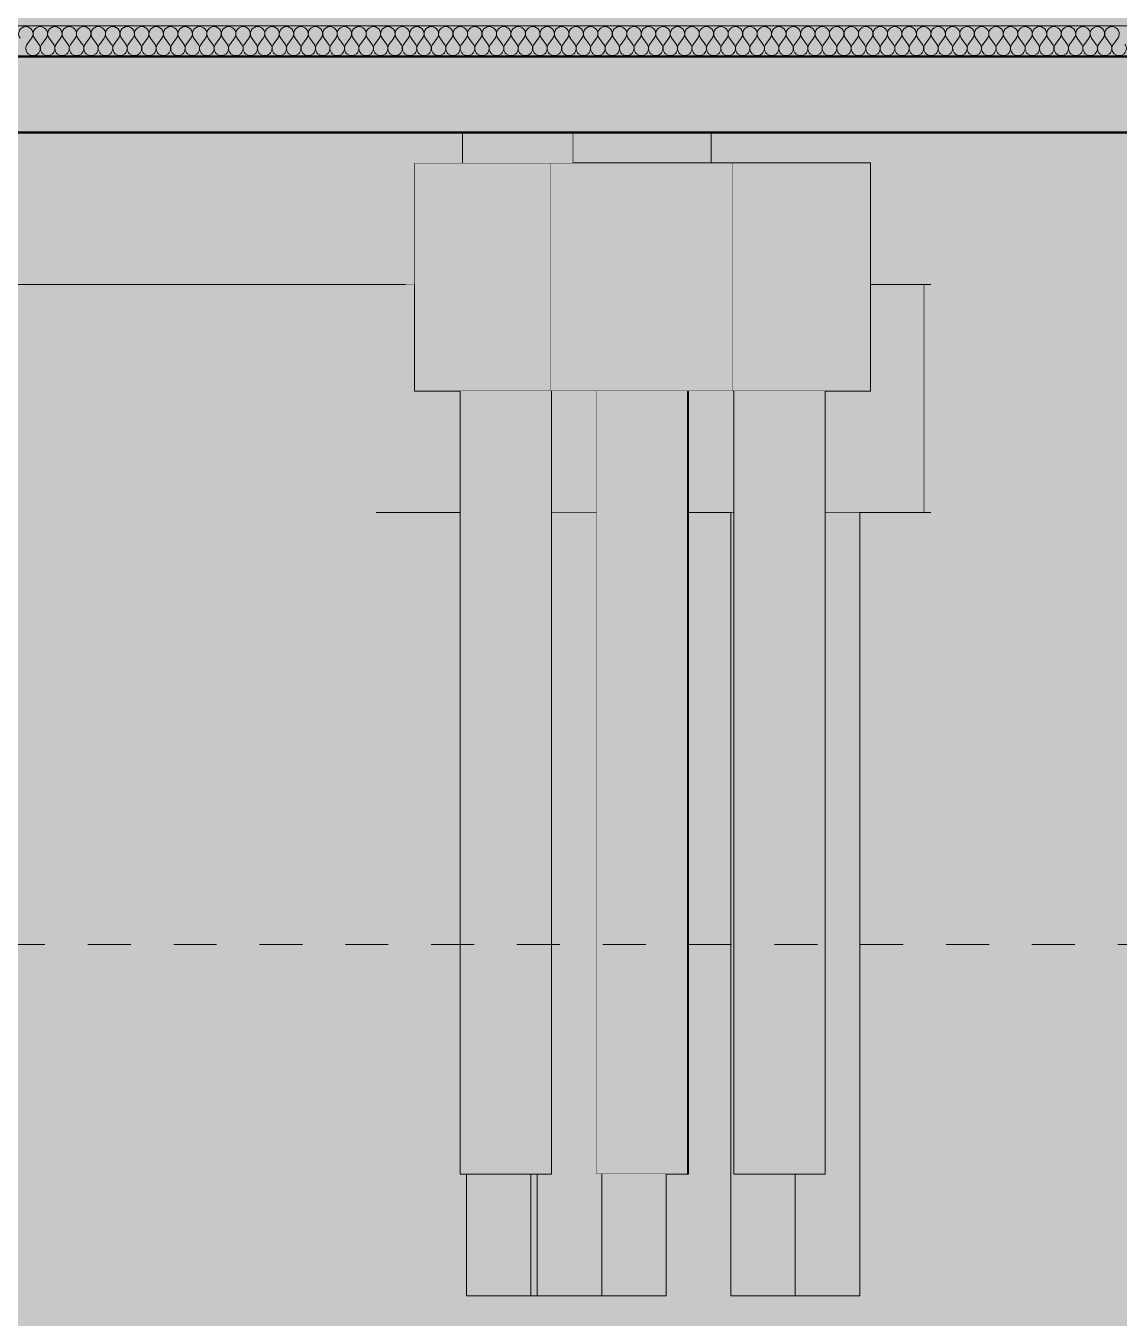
# Model space of a CAD drawing. Header units: millimetres. Extents: x -46169 to 174149, y -86316 to 18123.
# Drawn here: x 155815 to 159411, y -83207 to -78958 of the extents above; entities that cross this region are included whole.
import ezdxf

# ---------------------------------------------------------------- set-up
doc = ezdxf.new("R2010")
doc.units = ezdxf.units.MM
doc.header["$MEASUREMENT"] = 0
doc.linetypes.add('Dashed', pattern=[2822.222233, 1411.111116, -1411.111116])
doc.linetypes.add('Wipeout_Contour', pattern=[1000, 0, -1000])
for name, color, linetype, lineweight, true_color in [('0_Pen_No__105', 7, 'Continuous', 15, 0xa6a6a6), ('A-230-M_FLOOR.IFC Import_Pen_No__109', 7, 'Continuous', 15, 0xa6a6a6), ('A-230-M_FLOOR.IFC Import_Pen_No__29', 7, 'Continuous', 50, 0x2a2a2a), ('A-35-M_FFE_Sanitary_Pen_No__103', 7, 'Continuous', 15, 0xa6a6a6), ('New_A-20-M_Floor_Slab_Pen_No__107', 7, 'Continuous', 15, 0xa6a6a6), ('New_A-20-M_Floor_Slab_Pen_No__162', 7, 'Continuous', 0, 0xe47200)]:
    doc.layers.add(name, color=color, linetype=linetype, lineweight=lineweight, true_color=true_color)
for name, color, linetype in [('A-230-M_FLOOR.IFC Import', 7, 'Continuous'), ('New_A-20-M_Floor_Slab', 7, 'Continuous'), ('S-160-M_FOUND.IFC Import', 7, 'Continuous'), ('S-280-M_COLUMN.IFC Import', 7, 'Continuous'), ('S-280-M_STRUCT_FRAME.IFC Import', 7, 'Continuous')]:
    doc.layers.add(name, color=color, linetype=linetype)
for name, color, linetype, lineweight in [('A-230-M_FLOOR.IFC Import_Pen_No__4', 7, 'Continuous', 20), ('New_A-20-M_Floor_Slab_Pen_No__1', 7, 'Continuous', 13), ('S-160-M_FOUND.IFC Import_Pen_No__1', 7, 'Continuous', 13), ('S-160-M_FOUND.IFC Import_Pen_No__4', 7, 'Continuous', 20), ('S-280-M_COLUMN.IFC Import_Pen_No__88', 8, 'Continuous', 20)]:
    doc.layers.add(name, color=color, linetype=linetype, lineweight=lineweight)

# ---------------------------------------------------------------- blocks, each defined once
blk = doc.blocks.new('*X173', base_point=(165992.3, -78878.8))
at = {"layer": 'New_A-20-M_Floor_Slab_Pen_No__107', "linetype": 'Continuous'}
for p, q in [((155820.2, -79017.9), (155834.5, -78998.8)), ((155858.3, -79017.9), (155844, -78998.8)), ((155867.8, -79017.9), (155882.1, -78998.8)), ((155905.9, -79017.9), (155891.6, -78998.8)), ((155915.4, -79017.9), (155929.7, -78998.8)), ((155953.5, -79017.9), (155939.3, -78998.8)), ((155963.1, -79017.9), (155977.4, -78998.8)), ((156001.2, -79017.9), (155986.9, -78998.8)), ((156010.7, -79017.9), (156025, -78998.8)), ((156048.8, -79017.9), (156034.5, -78998.8)), ((156058.3, -79017.9), (156072.6, -78998.8)), ((156096.4, -79017.9), (156082.1, -78998.8)), ((156105.9, -79017.9), (156120.2, -78998.8)), ((156144, -79017.9), (156129.7, -78998.8)), ((156153.5, -79017.9), (156167.8, -78998.8)), ((156191.6, -79017.9), (156177.4, -78998.8)), ((156201.2, -79017.9), (156215.4, -78998.8)), ((156239.3, -79017.9), (156225, -78998.8)), ((156248.8, -79017.9), (156263.1, -78998.8)), ((156286.9, -79017.9), (156272.6, -78998.8)), ((156296.4, -79017.9), (156310.7, -78998.8)), ((156334.5, -79017.9), (156320.2, -78998.8)), ((156344, -79017.9), (156358.3, -78998.8)), ((156382.1, -79017.9), (156367.8, -78998.8)), ((156391.6, -79017.9), (156405.9, -78998.8)), ((156429.7, -79017.9), (156415.4, -78998.8)), ((156439.3, -79017.9), (156453.5, -78998.8)), ((156477.4, -79017.9), (156463.1, -78998.8)), ((156486.9, -79017.9), (156501.2, -78998.8)), ((156525, -79017.9), (156510.7, -78998.8)), ((156534.5, -79017.9), (156548.8, -78998.8)), ((156572.6, -79017.9), (156558.3, -78998.8)), ((156582.1, -79017.9), (156596.4, -78998.8)), ((156620.2, -79017.9), (156605.9, -78998.8)), ((156629.7, -79017.9), (156644, -78998.8)), ((156667.8, -79017.9), (156653.5, -78998.8)), ((156677.4, -79017.9), (156691.6, -78998.8)), ((156715.4, -79017.9), (156701.2, -78998.8)), ((156725, -79017.9), (156739.3, -78998.8)), ((156763.1, -79017.9), (156748.8, -78998.8)), ((156772.6, -79017.9), (156786.9, -78998.8)), ((156810.7, -79017.9), (156796.4, -78998.8)), ((156820.2, -79017.9), (156834.5, -78998.8)), ((156858.3, -79017.9), (156844, -78998.8)), ((156867.8, -79017.9), (156882.1, -78998.8)), ((156905.9, -79017.9), (156891.6, -78998.8)), ((156915.4, -79017.9), (156929.7, -78998.8)), ((156953.5, -79017.9), (156939.3, -78998.8)), ((156963.1, -79017.9), (156977.4, -78998.8)), ((157001.2, -79017.9), (156986.9, -78998.8)), ((157010.7, -79017.9), (157025, -78998.8)), ((157048.8, -79017.9), (157034.5, -78998.8)), ((157058.3, -79017.9), (157072.6, -78998.8)), ((157096.4, -79017.9), (157082.1, -78998.8)), ((157105.9, -79017.9), (157120.2, -78998.8)), ((157144, -79017.9), (157129.7, -78998.8)), ((157153.5, -79017.9), (157167.8, -78998.8)), ((157191.6, -79017.9), (157177.4, -78998.8)), ((157201.2, -79017.9), (157215.4, -78998.8)), ((157239.3, -79017.9), (157225, -78998.8)), ((157248.8, -79017.9), (157263.1, -78998.8)), ((157286.9, -79017.9), (157272.6, -78998.8)), ((157296.4, -79017.9), (157310.7, -78998.8)), ((157334.5, -79017.9), (157320.2, -78998.8)), ((157344, -79017.9), (157358.3, -78998.8)), ((157382.1, -79017.9), (157367.8, -78998.8)), ((157391.6, -79017.9), (157405.9, -78998.8)), ((157429.7, -79017.9), (157415.4, -78998.8)), ((157439.3, -79017.9), (157453.5, -78998.8)), ((157477.4, -79017.9), (157463.1, -78998.8)), ((157486.9, -79017.9), (157501.2, -78998.8)), ((157525, -79017.9), (157510.7, -78998.8)), ((157534.5, -79017.9), (157548.8, -78998.8)), ((157572.6, -79017.9), (157558.3, -78998.8)), ((157582.1, -79017.9), (157596.4, -78998.8)), ((157620.2, -79017.9), (157605.9, -78998.8)), ((157629.7, -79017.9), (157644, -78998.8)), ((157667.8, -79017.9), (157653.5, -78998.8)), ((157677.4, -79017.9), (157691.6, -78998.8)), ((157715.4, -79017.9), (157701.2, -78998.8)), ((157725, -79017.9), (157739.3, -78998.8)), ((157763.1, -79017.9), (157748.8, -78998.8)), ((157772.6, -79017.9), (157786.9, -78998.8)), ((157810.7, -79017.9), (157796.4, -78998.8)), ((157820.2, -79017.9), (157834.5, -78998.8)), ((157858.3, -79017.9), (157844, -78998.8)), ((157867.8, -79017.9), (157882.1, -78998.8)), ((157905.9, -79017.9), (157891.6, -78998.8)), ((157915.4, -79017.9), (157929.7, -78998.8)), ((157953.5, -79017.9), (157939.3, -78998.8)), ((157963.1, -79017.9), (157977.4, -78998.8)), ((158001.2, -79017.9), (157986.9, -78998.8)), ((158010.7, -79017.9), (158025, -78998.8)), ((158048.8, -79017.9), (158034.5, -78998.8)), ((158058.3, -79017.9), (158072.6, -78998.8)), ((158096.4, -79017.9), (158082.1, -78998.8)), ((158105.9, -79017.9), (158120.2, -78998.8)), ((158144, -79017.9), (158129.7, -78998.8)), ((158153.5, -79017.9), (158167.8, -78998.8)), ((158191.6, -79017.9), (158177.4, -78998.8)), ((158201.2, -79017.9), (158215.4, -78998.8)), ((158239.3, -79017.9), (158225, -78998.8)), ((158248.8, -79017.9), (158263.1, -78998.8)), ((158286.9, -79017.9), (158272.6, -78998.8)), ((158296.4, -79017.9), (158310.7, -78998.8)), ((158334.5, -79017.9), (158320.2, -78998.8)), ((158344, -79017.9), (158358.3, -78998.8)), ((158382.1, -79017.9), (158367.8, -78998.8)), ((158391.6, -79017.9), (158405.9, -78998.8)), ((158429.7, -79017.9), (158415.4, -78998.8)), ((158439.3, -79017.9), (158453.5, -78998.8)), ((158477.4, -79017.9), (158463.1, -78998.8)), ((158486.9, -79017.9), (158501.2, -78998.8)), ((158525, -79017.9), (158510.7, -78998.8)), ((158534.5, -79017.9), (158548.8, -78998.8)), ((158572.6, -79017.9), (158558.3, -78998.8)), ((158582.1, -79017.9), (158596.4, -78998.8)), ((158620.2, -79017.9), (158605.9, -78998.8)), ((158629.7, -79017.9), (158644, -78998.8)), ((158667.8, -79017.9), (158653.5, -78998.8)), ((158677.4, -79017.9), (158691.6, -78998.8)), ((158715.4, -79017.9), (158701.2, -78998.8)), ((158725, -79017.9), (158739.3, -78998.8)), ((158763.1, -79017.9), (158748.8, -78998.8)), ((158772.6, -79017.9), (158786.9, -78998.8)), ((158810.7, -79017.9), (158796.4, -78998.8)), ((158820.2, -79017.9), (158834.5, -78998.8)), ((158858.3, -79017.9), (158844, -78998.8)), ((158867.8, -79017.9), (158882.1, -78998.8)), ((158905.9, -79017.9), (158891.6, -78998.8)), ((158915.4, -79017.9), (158929.7, -78998.8)), ((158953.5, -79017.9), (158939.3, -78998.8)), ((158963.1, -79017.9), (158977.4, -78998.8)), ((159001.2, -79017.9), (158986.9, -78998.8)), ((159010.7, -79017.9), (159025, -78998.8)), ((159048.8, -79017.9), (159034.5, -78998.8)), ((159058.3, -79017.9), (159072.6, -78998.8)), ((159096.4, -79017.9), (159082.1, -78998.8)), ((159105.9, -79017.9), (159120.2, -78998.8)), ((159144, -79017.9), (159129.7, -78998.8)), ((159153.5, -79017.9), (159167.8, -78998.8)), ((159191.6, -79017.9), (159177.4, -78998.8)), ((159201.2, -79017.9), (159215.4, -78998.8)), ((159239.3, -79017.9), (159225, -78998.8)), ((159248.8, -79017.9), (159263.1, -78998.8)), ((159286.9, -79017.9), (159272.6, -78998.8)), ((159296.4, -79017.9), (159310.7, -78998.8)), ((159334.5, -79017.9), (159320.2, -78998.8)), ((159344, -79017.9), (159358.3, -78998.8)), ((159382.1, -79017.9), (159367.8, -78998.8)), ((159391.6, -79017.9), (159405.9, -78998.8))]:
    blk.add_line(p, q, dxfattribs=at)
for centre, start, end in [((155815.4, -78984.5), 90, 216.8699), ((155815.4, -78984.5), 323.1301, 90), ((155863.1, -78984.5), 90, 216.8699), ((155863.1, -78984.5), 323.1301, 90), ((155910.7, -78984.5), 90, 216.8699), ((155910.7, -78984.5), 323.1301, 90), ((155958.3, -78984.5), 90, 216.8699), ((155958.3, -78984.5), 323.1301, 90), ((156005.9, -78984.5), 90, 216.8699), ((156005.9, -78984.5), 323.1301, 90), ((156053.5, -78984.5), 90, 216.8699), ((156053.5, -78984.5), 323.1301, 90), ((156101.2, -78984.5), 90, 216.8699), ((156101.2, -78984.5), 323.1301, 90), ((156148.8, -78984.5), 90, 216.8699), ((156148.8, -78984.5), 323.1301, 90), ((156196.4, -78984.5), 90, 216.8699), ((156196.4, -78984.5), 323.1301, 90), ((156244, -78984.5), 90, 216.8699), ((156244, -78984.5), 323.1301, 90), ((156291.6, -78984.5), 90, 216.8699), ((156291.6, -78984.5), 323.1301, 90), ((156339.3, -78984.5), 90, 216.8699), ((156339.3, -78984.5), 323.1301, 90), ((156386.9, -78984.5), 90, 216.8699), ((156386.9, -78984.5), 323.1301, 90), ((156434.5, -78984.5), 90, 216.8699), ((156434.5, -78984.5), 323.1301, 90), ((156482.1, -78984.5), 90, 216.8699), ((156482.1, -78984.5), 323.1301, 90), ((156529.7, -78984.5), 90, 216.8699), ((156529.7, -78984.5), 323.1301, 90), ((156577.4, -78984.5), 90, 216.8699), ((156577.4, -78984.5), 323.1301, 90), ((156625, -78984.5), 90, 216.8699), ((156625, -78984.5), 323.1301, 90), ((156672.6, -78984.5), 90, 216.8699), ((156672.6, -78984.5), 323.1301, 90), ((156720.2, -78984.5), 90, 216.8699), ((156720.2, -78984.5), 323.1301, 90), ((156767.8, -78984.5), 90, 216.8699), ((156767.8, -78984.5), 323.1301, 90), ((156815.4, -78984.5), 90, 216.8699), ((156815.4, -78984.5), 323.1301, 90), ((156863.1, -78984.5), 90, 216.8699), ((156863.1, -78984.5), 323.1301, 90), ((156910.7, -78984.5), 90, 216.8699), ((156910.7, -78984.5), 323.1301, 90), ((156958.3, -78984.5), 90, 216.8699), ((156958.3, -78984.5), 323.1301, 90), ((157005.9, -78984.5), 90, 216.8699), ((157005.9, -78984.5), 323.1301, 90), ((157053.5, -78984.5), 90, 216.8699), ((157053.5, -78984.5), 323.1301, 90), ((157101.2, -78984.5), 90, 216.8699), ((157101.2, -78984.5), 323.1301, 90), ((157148.8, -78984.5), 90, 216.8699), ((157148.8, -78984.5), 323.1301, 90), ((157196.4, -78984.5), 90, 216.8699), ((157196.4, -78984.5), 323.1301, 90), ((157244, -78984.5), 90, 216.8699), ((157244, -78984.5), 323.1301, 90), ((157291.6, -78984.5), 90, 216.8699), ((157291.6, -78984.5), 323.1301, 90), ((157339.3, -78984.5), 90, 216.8699), ((157339.3, -78984.5), 323.1301, 90), ((157386.9, -78984.5), 90, 216.8699), ((157386.9, -78984.5), 323.1301, 90), ((157434.5, -78984.5), 90, 216.8699), ((157434.5, -78984.5), 323.1301, 90), ((157482.1, -78984.5), 90, 216.8699), ((157482.1, -78984.5), 323.1301, 90), ((157529.7, -78984.5), 90, 216.8699), ((157529.7, -78984.5), 323.1301, 90), ((157577.4, -78984.5), 90, 216.8699), ((157577.4, -78984.5), 323.1301, 90), ((157625, -78984.5), 90, 216.8699), ((157625, -78984.5), 323.1301, 90), ((157672.6, -78984.5), 90, 216.8699), ((157672.6, -78984.5), 323.1301, 90), ((157720.2, -78984.5), 90, 216.8699), ((157720.2, -78984.5), 323.1301, 90), ((157767.8, -78984.5), 90, 216.8699), ((157767.8, -78984.5), 323.1301, 90), ((157815.4, -78984.5), 90, 216.8699), ((157815.4, -78984.5), 323.1301, 90), ((157863.1, -78984.5), 90, 216.8699), ((157863.1, -78984.5), 323.1301, 90), ((157910.7, -78984.5), 90, 216.8699), ((157910.7, -78984.5), 323.1301, 90), ((157958.3, -78984.5), 90, 216.8699), ((157958.3, -78984.5), 323.1301, 90), ((158005.9, -78984.5), 90, 216.8699), ((158005.9, -78984.5), 323.1301, 90), ((158053.5, -78984.5), 90, 216.8699), ((158053.5, -78984.5), 323.1301, 90), ((158101.2, -78984.5), 90, 216.8699), ((158101.2, -78984.5), 323.1301, 90), ((158148.8, -78984.5), 90, 216.8699), ((158148.8, -78984.5), 323.1301, 90), ((158196.4, -78984.5), 90, 216.8699), ((158196.4, -78984.5), 323.1301, 90), ((158244, -78984.5), 90, 216.8699), ((158244, -78984.5), 323.1301, 90), ((158291.6, -78984.5), 90, 216.8699), ((158291.6, -78984.5), 323.1301, 90), ((158339.3, -78984.5), 90, 216.8699), ((158339.3, -78984.5), 323.1301, 90), ((158386.9, -78984.5), 90, 216.8699), ((158386.9, -78984.5), 323.1301, 90), ((158434.5, -78984.5), 90, 216.8699), ((158434.5, -78984.5), 323.1301, 90), ((158482.1, -78984.5), 90, 216.8699), ((158482.1, -78984.5), 323.1301, 90), ((158529.7, -78984.5), 90, 216.8699), ((158529.7, -78984.5), 323.1301, 90), ((158577.4, -78984.5), 90, 216.8699), ((158577.4, -78984.5), 323.1301, 90), ((158625, -78984.5), 90, 216.8699), ((158625, -78984.5), 323.1301, 90), ((158672.6, -78984.5), 90, 216.8699), ((158672.6, -78984.5), 323.1301, 90), ((158720.2, -78984.5), 90, 216.8699), ((158720.2, -78984.5), 323.1301, 90), ((158767.8, -78984.5), 90, 216.8699), ((158767.8, -78984.5), 323.1301, 90), ((158815.4, -78984.5), 90, 216.8699), ((158815.4, -78984.5), 323.1301, 90), ((158863.1, -78984.5), 90, 216.8699), ((158863.1, -78984.5), 323.1301, 90), ((158910.7, -78984.5), 90, 216.8699), ((158910.7, -78984.5), 323.1301, 90), ((158958.3, -78984.5), 90, 216.8699), ((158958.3, -78984.5), 323.1301, 90), ((159005.9, -78984.5), 90, 216.8699), ((159005.9, -78984.5), 323.1301, 90), ((159053.5, -78984.5), 90, 216.8699), ((159053.5, -78984.5), 323.1301, 90), ((159101.2, -78984.5), 90, 216.8699), ((159101.2, -78984.5), 323.1301, 90), ((159148.8, -78984.5), 90, 216.8699), ((159148.8, -78984.5), 323.1301, 90), ((159196.4, -78984.5), 90, 216.8699), ((159196.4, -78984.5), 323.1301, 90), ((159244, -78984.5), 90, 216.8699), ((159244, -78984.5), 323.1301, 90), ((159291.6, -78984.5), 90, 216.8699), ((159291.6, -78984.5), 323.1301, 90), ((159339.3, -78984.5), 90, 216.8699), ((159339.3, -78984.5), 323.1301, 90), ((159386.9, -78984.5), 90, 216.8699), ((159386.9, -78984.5), 323.1301, 90), ((155839.3, -79032.1), 143.1301, 36.8699), ((155886.9, -79032.1), 143.1301, 36.8699), ((155934.5, -79032.1), 143.1301, 36.8699), ((155982.1, -79032.1), 143.1301, 36.8699), ((156029.7, -79032.1), 143.1301, 36.8699), ((156077.4, -79032.1), 143.1301, 36.8699), ((156125, -79032.1), 143.1301, 36.8699), ((156172.6, -79032.1), 143.1301, 36.8699), ((156220.2, -79032.1), 143.1301, 36.8699), ((156267.8, -79032.1), 143.1301, 36.8699), ((156315.4, -79032.1), 143.1301, 36.8699), ((156363.1, -79032.1), 143.1301, 36.8699), ((156410.7, -79032.1), 143.1301, 36.8699), ((156458.3, -79032.1), 143.1301, 36.8699), ((156505.9, -79032.1), 143.1301, 36.8699), ((156553.5, -79032.1), 143.1301, 36.8699), ((156601.2, -79032.1), 143.1301, 36.8699), ((156648.8, -79032.1), 143.1301, 36.8699), ((156696.4, -79032.1), 143.1301, 36.8699), ((156744, -79032.1), 143.1301, 36.8699), ((156791.6, -79032.1), 143.1301, 36.8699), ((156839.3, -79032.1), 143.1301, 36.8699), ((156886.9, -79032.1), 143.1301, 36.8699), ((156934.5, -79032.1), 143.1301, 36.8699), ((156982.1, -79032.1), 143.1301, 36.8699), ((157029.7, -79032.1), 143.1301, 36.8699), ((157077.4, -79032.1), 143.1301, 36.8699), ((157125, -79032.1), 143.1301, 36.8699), ((157172.6, -79032.1), 143.1301, 36.8699), ((157220.2, -79032.1), 143.1301, 36.8699), ((157267.8, -79032.1), 143.1301, 36.8699), ((157315.4, -79032.1), 143.1301, 36.8699), ((157363.1, -79032.1), 143.1301, 36.8699), ((157410.7, -79032.1), 143.1301, 36.8699), ((157458.3, -79032.1), 143.1301, 36.8699), ((157505.9, -79032.1), 143.1301, 36.8699), ((157553.5, -79032.1), 143.1301, 36.8699), ((157601.2, -79032.1), 143.1301, 36.8699), ((157648.8, -79032.1), 143.1301, 36.8699), ((157696.4, -79032.1), 143.1301, 36.8699), ((157744, -79032.1), 143.1301, 36.8699), ((157791.6, -79032.1), 143.1301, 36.8699), ((157839.3, -79032.1), 143.1301, 36.8699), ((157886.9, -79032.1), 143.1301, 36.8699), ((157934.5, -79032.1), 143.1301, 36.8699), ((157982.1, -79032.1), 143.1301, 36.8699), ((158029.7, -79032.1), 143.1301, 36.8699), ((158077.4, -79032.1), 143.1301, 36.8699), ((158125, -79032.1), 143.1301, 36.8699), ((158172.6, -79032.1), 143.1301, 36.8699), ((158220.2, -79032.1), 143.1301, 36.8699), ((158267.8, -79032.1), 143.1301, 36.8699), ((158315.4, -79032.1), 143.1301, 36.8699), ((158363.1, -79032.1), 143.1301, 36.8699), ((158410.7, -79032.1), 143.1301, 36.8699), ((158458.3, -79032.1), 143.1301, 36.8699), ((158505.9, -79032.1), 143.1301, 36.8699), ((158553.5, -79032.1), 143.1301, 36.8699), ((158601.2, -79032.1), 143.1301, 36.8699), ((158648.8, -79032.1), 143.1301, 36.8699), ((158696.4, -79032.1), 143.1301, 36.8699), ((158744, -79032.1), 143.1301, 36.8699), ((158791.6, -79032.1), 143.1301, 36.8699), ((158839.3, -79032.1), 143.1301, 36.8699), ((158886.9, -79032.1), 143.1301, 36.8699), ((158934.5, -79032.1), 143.1301, 36.8699), ((158982.1, -79032.1), 143.1301, 36.8699), ((159029.7, -79032.1), 143.1301, 36.8699), ((159077.4, -79032.1), 143.1301, 36.8699), ((159125, -79032.1), 143.1301, 36.8699), ((159172.6, -79032.1), 143.1301, 36.8699), ((159220.2, -79032.1), 143.1301, 36.8699), ((159267.8, -79032.1), 143.1301, 36.8699), ((159315.4, -79032.1), 143.1301, 36.8699), ((159363.1, -79032.1), 143.1301, 36.8699), ((159410.7, -79032.1), 143.1301, 36.8699)]:
    blk.add_arc(centre, 23.8, start, end, dxfattribs=at)
blk = doc.blocks.new('Section Elem_149_3', base_point=(165992.3, -78878.8))
at = {"layer": 'New_A-20-M_Floor_Slab_Pen_No__162', "linetype": 'Continuous'}
blk.add_hatch(color=256, dxfattribs=at).paths.add_polyline_path([(146101.2, -78957.8), (146101.2, -78958.3), (166086.4, -78958.3), (166086.4, -78957.8)])
at = {"color": 254, "linetype": 'Wipeout_Contour', "lineweight": 0, "ltscale": 700034.448271}
blk.add_wipeout([(146101.2, -78958.3), (146101.2, -79058.3), (166086.4, -79058.3), (166086.4, -78958.3)], dxfattribs=at).dxf.layer = 'New_A-20-M_Floor_Slab'
at = {"layer": 'New_A-20-M_Floor_Slab_Pen_No__1', "linetype": 'Continuous'}
for p, q in [((166086.4, -78958.3), (146101.2, -78958.3)), ((166086.4, -79058.3), (146101.2, -79058.3))]:
    blk.add_line(p, q, dxfattribs=at)
at = {"layer": 'New_A-20-M_Floor_Slab'}
blk.add_blockref('*X173', (165992.3, -78878.8), dxfattribs=at)
blk = doc.blocks.new('Section Elem_189_3', base_point=(165992.3, -78878.8))
at = {"color": 254, "linetype": 'Wipeout_Contour', "lineweight": 0, "ltscale": 706209.335135}
blk.add_wipeout([(157841.2, -79058.8), (157883.2, -79058.8), (157883.2, -79058.3), (157841.2, -79058.3)], dxfattribs=at).dxf.layer = 'S-280-M_COLUMN.IFC Import'
at = {"color": 254, "linetype": 'Wipeout_Contour', "lineweight": 0, "ltscale": 706934.525464}
blk.add_wipeout([(158061, -79058.8), (158068.8, -79058.8), (158068.8, -79058.3), (158061, -79058.3)], dxfattribs=at).dxf.layer = 'S-280-M_COLUMN.IFC Import'
at = {"color": 254, "linetype": 'Wipeout_Contour', "lineweight": 0, "ltscale": 706747.970965}
blk.add_wipeout([(157883.2, -79308.8), (157841.2, -79308.8), (157841.2, -79408.8), (157883.2, -79408.8)], dxfattribs=at).dxf.layer = 'S-280-M_COLUMN.IFC Import'
at = {"color": 254, "linetype": 'Wipeout_Contour', "lineweight": 0, "ltscale": 707472.609174}
blk.add_wipeout([(158061, -79308.8), (158061, -79408.8), (158068.8, -79408.8), (158068.8, -79308.8)], dxfattribs=at).dxf.layer = 'S-280-M_COLUMN.IFC Import'
at = {"color": 254, "linetype": 'Wipeout_Contour', "lineweight": 0, "ltscale": 706059.1715}
blk.add_wipeout([(157799.2, -79058.8), (157841.2, -79058.8), (157841.2, -79058.3), (157799.2, -79058.3)], dxfattribs=at).dxf.layer = 'S-280-M_COLUMN.IFC Import'
at = {"color": 254, "linetype": 'Wipeout_Contour', "lineweight": 0, "ltscale": 706356.96153}
blk.add_wipeout([(157883.2, -79058.8), (157923.7, -79058.8), (157923.7, -79058.3), (157883.2, -79058.3)], dxfattribs=at).dxf.layer = 'S-280-M_COLUMN.IFC Import'
at = {"color": 254, "linetype": 'Wipeout_Contour', "lineweight": 0, "ltscale": 706893.35821}
blk.add_wipeout([(158045.8, -79058.3), (158045.8, -79058.8), (158061, -79058.8), (158061, -79058.3)], dxfattribs=at).dxf.layer = 'S-280-M_COLUMN.IFC Import'
at = {"color": 254, "linetype": 'Wipeout_Contour', "lineweight": 0, "ltscale": 706597.921795}
blk.add_wipeout([(157799.2, -79308.8), (157799.2, -79408.8), (157841.2, -79408.8), (157841.2, -79308.8)], dxfattribs=at).dxf.layer = 'S-280-M_COLUMN.IFC Import'
at = {"color": 254, "linetype": 'Wipeout_Contour', "lineweight": 0, "ltscale": 706895.484874}
blk.add_wipeout([(157883.2, -79408.8), (157923.7, -79408.8), (157923.7, -79308.8), (157883.2, -79308.8)], dxfattribs=at).dxf.layer = 'S-280-M_COLUMN.IFC Import'
at = {"color": 254, "linetype": 'Wipeout_Contour', "lineweight": 0, "ltscale": 707431.473232}
blk.add_wipeout([(158045.8, -79408.8), (158061, -79408.8), (158061, -79308.8), (158045.8, -79308.8)], dxfattribs=at).dxf.layer = 'S-280-M_COLUMN.IFC Import'
at = {"layer": 'S-280-M_COLUMN.IFC Import_Pen_No__88', "linetype": 'Continuous'}
for p, q in [((158068.8, -79058.3), (158068.8, -79058.8)), ((158068.8, -79308.8), (158068.8, -79408.8))]:
    blk.add_line(p, q, dxfattribs=at)
at = {"color": 254, "linetype": 'Wipeout_Contour', "lineweight": 0, "ltscale": 705911.584018}
blk.add_wipeout([(157758.6, -79058.3), (157758.6, -79058.8), (157799.2, -79058.8), (157799.2, -79058.3)], dxfattribs=at).dxf.layer = 'S-280-M_COLUMN.IFC Import'
at = {"color": 254, "linetype": 'Wipeout_Contour', "lineweight": 0, "ltscale": 706826.350183}
blk.add_wipeout([(158023.6, -79058.8), (158045.8, -79058.8), (158045.8, -79058.3), (158023.6, -79058.3)], dxfattribs=at).dxf.layer = 'S-280-M_COLUMN.IFC Import'
at = {"color": 254, "linetype": 'Wipeout_Contour', "lineweight": 0, "ltscale": 706450.446864}
blk.add_wipeout([(157758.6, -79408.8), (157799.2, -79408.8), (157799.2, -79308.8), (157758.6, -79308.8)], dxfattribs=at).dxf.layer = 'S-280-M_COLUMN.IFC Import'
at = {"color": 254, "linetype": 'Wipeout_Contour', "lineweight": 0, "ltscale": 707364.51618}
blk.add_wipeout([(158045.8, -79308.8), (158023.6, -79308.8), (158023.6, -79408.8), (158045.8, -79408.8)], dxfattribs=at).dxf.layer = 'S-280-M_COLUMN.IFC Import'
at = {"color": 254, "linetype": 'Wipeout_Contour', "lineweight": 0, "ltscale": 705771.597728}
blk.add_wipeout([(157720.9, -79058.8), (157758.6, -79058.8), (157758.6, -79058.3), (157720.9, -79058.3)], dxfattribs=at).dxf.layer = 'S-280-M_COLUMN.IFC Import'
at = {"color": 254, "linetype": 'Wipeout_Contour', "lineweight": 0, "ltscale": 706735.784608}
blk.add_wipeout([(157995.1, -79058.8), (158023.6, -79058.8), (158023.6, -79058.3), (157995.1, -79058.3)], dxfattribs=at).dxf.layer = 'S-280-M_COLUMN.IFC Import'
at = {"color": 254, "linetype": 'Wipeout_Contour', "lineweight": 0, "ltscale": 706310.567571}
blk.add_wipeout([(157720.9, -79308.8), (157720.9, -79408.8), (157758.6, -79408.8), (157758.6, -79308.8)], dxfattribs=at).dxf.layer = 'S-280-M_COLUMN.IFC Import'
at = {"color": 254, "linetype": 'Wipeout_Contour', "lineweight": 0, "ltscale": 707274.019516}
blk.add_wipeout([(158023.6, -79308.8), (157995.1, -79308.8), (157995.1, -79408.8), (158023.6, -79408.8)], dxfattribs=at).dxf.layer = 'S-280-M_COLUMN.IFC Import'
at = {"color": 254, "linetype": 'Wipeout_Contour', "lineweight": 0, "ltscale": 705643.978599}
blk.add_wipeout([(157687.3, -79058.8), (157720.9, -79058.8), (157720.9, -79058.3), (157687.3, -79058.3)], dxfattribs=at).dxf.layer = 'S-280-M_COLUMN.IFC Import'
at = {"color": 254, "linetype": 'Wipeout_Contour', "lineweight": 0, "ltscale": 706624.747657}
blk.add_wipeout([(157961.5, -79058.8), (157995.1, -79058.8), (157995.1, -79058.3), (157961.5, -79058.3)], dxfattribs=at).dxf.layer = 'S-280-M_COLUMN.IFC Import'
at = {"color": 254, "linetype": 'Wipeout_Contour', "lineweight": 0, "ltscale": 706183.045638}
blk.add_wipeout([(157687.3, -79308.8), (157687.3, -79408.8), (157720.9, -79408.8), (157720.9, -79308.8)], dxfattribs=at).dxf.layer = 'S-280-M_COLUMN.IFC Import'
at = {"color": 254, "linetype": 'Wipeout_Contour', "lineweight": 0, "ltscale": 707163.067077}
blk.add_wipeout([(157961.5, -79308.8), (157961.5, -79408.8), (157995.1, -79408.8), (157995.1, -79308.8)], dxfattribs=at).dxf.layer = 'S-280-M_COLUMN.IFC Import'
at = {"color": 254, "linetype": 'Wipeout_Contour', "lineweight": 0, "ltscale": 705533.070688}
blk.add_wipeout([(157658.9, -79058.8), (157687.3, -79058.8), (157687.3, -79058.3), (157658.9, -79058.3)], dxfattribs=at).dxf.layer = 'S-280-M_COLUMN.IFC Import'
at = {"color": 254, "linetype": 'Wipeout_Contour', "lineweight": 0, "ltscale": 706497.023141}
blk.add_wipeout([(157923.7, -79058.8), (157961.5, -79058.8), (157961.5, -79058.3), (157923.7, -79058.3)], dxfattribs=at).dxf.layer = 'S-280-M_COLUMN.IFC Import'
at = {"color": 254, "linetype": 'Wipeout_Contour', "lineweight": 0, "ltscale": 706072.222199}
blk.add_wipeout([(157687.3, -79308.8), (157658.9, -79308.8), (157658.9, -79408.8), (157687.3, -79408.8)], dxfattribs=at).dxf.layer = 'S-280-M_COLUMN.IFC Import'
at = {"color": 254, "linetype": 'Wipeout_Contour', "lineweight": 0, "ltscale": 707035.439605}
blk.add_wipeout([(157923.7, -79308.8), (157923.7, -79408.8), (157961.5, -79408.8), (157961.5, -79308.8)], dxfattribs=at).dxf.layer = 'S-280-M_COLUMN.IFC Import'
at = {"color": 254, "linetype": 'Wipeout_Contour', "lineweight": 0, "ltscale": 705442.648398}
blk.add_wipeout([(157636.7, -79058.3), (157636.7, -79058.8), (157658.9, -79058.8), (157658.9, -79058.3)], dxfattribs=at).dxf.layer = 'S-280-M_COLUMN.IFC Import'
at = {"color": 254, "linetype": 'Wipeout_Contour', "lineweight": 0, "ltscale": 705981.869162}
blk.add_wipeout([(157636.7, -79408.8), (157658.9, -79408.8), (157658.9, -79308.8), (157636.7, -79308.8)], dxfattribs=at).dxf.layer = 'S-280-M_COLUMN.IFC Import'
at = {"color": 254, "linetype": 'Wipeout_Contour', "lineweight": 0, "ltscale": 705375.789044}
blk.add_wipeout([(157621.5, -79058.8), (157636.7, -79058.8), (157636.7, -79058.3), (157621.5, -79058.3)], dxfattribs=at).dxf.layer = 'S-280-M_COLUMN.IFC Import'
at = {"color": 254, "linetype": 'Wipeout_Contour', "lineweight": 0, "ltscale": 705915.060878}
blk.add_wipeout([(157621.5, -79308.8), (157621.5, -79408.8), (157636.7, -79408.8), (157636.7, -79308.8)], dxfattribs=at).dxf.layer = 'S-280-M_COLUMN.IFC Import'
at = {"color": 254, "linetype": 'Wipeout_Contour', "lineweight": 0, "ltscale": 705334.767679}
blk.add_wipeout([(157613.7, -79058.3), (157613.7, -79058.8), (157621.5, -79058.8), (157621.5, -79058.3)], dxfattribs=at).dxf.layer = 'S-280-M_COLUMN.IFC Import'
at = {"color": 254, "linetype": 'Wipeout_Contour', "lineweight": 0, "ltscale": 705874.07085}
blk.add_wipeout([(157613.7, -79408.8), (157621.5, -79408.8), (157621.5, -79308.8), (157613.7, -79308.8)], dxfattribs=at).dxf.layer = 'S-280-M_COLUMN.IFC Import'
at = {"layer": 'S-280-M_COLUMN.IFC Import_Pen_No__88', "linetype": 'Continuous'}
for p, q in [((157613.7, -79058.3), (157613.7, -79058.8)), ((157613.7, -79308.8), (157613.7, -79408.8))]:
    blk.add_line(p, q, dxfattribs=at)
blk = doc.blocks.new('Section Elem_197_3', base_point=(165992.3, -78878.8))
at = {"color": 254, "linetype": 'Wipeout_Contour', "lineweight": 0, "ltscale": 707439.551598}
blk.add_wipeout([(158141.2, -79408.8), (157541.2, -79408.8), (157541.2, -80158.8), (158141.2, -80158.8)], dxfattribs=at).dxf.layer = 'S-160-M_FOUND.IFC Import'
at = {"layer": 'S-160-M_FOUND.IFC Import_Pen_No__4', "linetype": 'Continuous'}
blk.add_line((157541.2, -80158.8), (157541.2, -79408.8), dxfattribs=at)
at = {"color": 254, "linetype": 'Wipeout_Contour', "lineweight": 0, "ltscale": 708510.964419}
blk.add_wipeout([(158141.4, -79408.8), (158141.2, -79408.8), (158141.2, -80158.8), (158141.4, -80158.8)], dxfattribs=at).dxf.layer = 'S-160-M_FOUND.IFC Import'
at = {"layer": 'S-160-M_FOUND.IFC Import_Pen_No__4', "linetype": 'Continuous'}
for p, q in [((157541.2, -79408.8), (158141.2, -79408.8)), ((158141.2, -79408.8), (158141.4, -79408.8)), ((158141.2, -80158.8), (158141.2, -79408.8)), ((158141.4, -79408.8), (158141.4, -80158.8)), ((158141.2, -80158.8), (157541.2, -80158.8)), ((158141.4, -80158.8), (158141.2, -80158.8))]:
    blk.add_line(p, q, dxfattribs=at)
blk = doc.blocks.new('Section Elem_198_3', base_point=(165992.3, -78878.8))
at = {"color": 254, "linetype": 'Wipeout_Contour', "lineweight": 0, "ltscale": 711011.222519}
blk.add_wipeout([(157991.2, -82733.8), (157991.3, -82733.8), (157991.3, -80158.8), (157991.2, -80158.8)], dxfattribs=at).dxf.layer = 'S-160-M_FOUND.IFC Import'
at = {"color": 254, "linetype": 'Wipeout_Contour', "lineweight": 0, "ltscale": 710477.801178}
blk.add_wipeout([(157691.2, -80158.8), (157691.2, -82733.8), (157991.2, -82733.8), (157991.2, -80158.8)], dxfattribs=at).dxf.layer = 'S-160-M_FOUND.IFC Import'
at = {"layer": 'S-160-M_FOUND.IFC Import_Pen_No__1', "linetype": 'Continuous'}
for p, q in [((157691.2, -82733.8), (157691.2, -80158.8)), ((157991.2, -82733.8), (157991.2, -80158.8)), ((157991.3, -82733.8), (157991.3, -80158.8)), ((157691.2, -82733.8), (157991.2, -82733.8)), ((157991.2, -82733.8), (157991.3, -82733.8))]:
    blk.add_line(p, q, dxfattribs=at)
blk = doc.blocks.new('Section Elem_202_3', base_point=(165992.3, -78878.8))
at = {"color": 254, "linetype": 'Wipeout_Contour', "lineweight": 0, "ltscale": 1058264.805048019}
blk.add_wipeout([(157093.4, -79808.8), (156967.1, -79808.8), (156967.1, -80558.8), (157243.5, -80558.8), (157243.5, -80158.8), (157093.4, -80158.8)], dxfattribs=at).dxf.layer = 'S-160-M_FOUND.IFC Import'
at = {"color": 254, "linetype": 'Wipeout_Contour', "lineweight": 0, "ltscale": 1066295.275801151}
blk.add_wipeout([(158443.6, -80558.8), (158770, -80558.8), (158770, -79808.8), (158593.7, -79808.8), (158593.7, -80158.8), (158443.6, -80158.8)], dxfattribs=at).dxf.layer = 'S-160-M_FOUND.IFC Import'
at = {"color": 254, "linetype": 'Wipeout_Contour', "lineweight": 0, "ltscale": 707681.577684}
blk.add_wipeout([(157543.6, -80558.8), (157691.2, -80558.8), (157691.2, -80158.8), (157543.6, -80158.8)], dxfattribs=at).dxf.layer = 'S-160-M_FOUND.IFC Import'
at = {"color": 254, "linetype": 'Wipeout_Contour', "lineweight": 0, "ltscale": 709290.30854}
blk.add_wipeout([(158143.5, -80158.8), (157994, -80158.8), (157994, -80558.8), (158143.5, -80558.8)], dxfattribs=at).dxf.layer = 'S-160-M_FOUND.IFC Import'
at = {"layer": 'S-160-M_FOUND.IFC Import_Pen_No__4', "linetype": 'Continuous'}
for p, q in [((157063.5, -79808.8), (157093.4, -79808.8)), ((158593.7, -79808.8), (158770, -79808.8)), ((158770, -80558.8), (158770, -79808.8)), ((157243.5, -80558.8), (156967.1, -80558.8)), ((157691.2, -80558.8), (157543.6, -80558.8)), ((158143.5, -80558.8), (157994, -80558.8)), ((158770, -80558.8), (158443.6, -80558.8))]:
    blk.add_line(p, q, dxfattribs=at)
blk = doc.blocks.new('Section Elem_207_3', base_point=(165992.3, -78878.8))
at = {"color": 254, "linetype": 'Wipeout_Contour', "lineweight": 0, "ltscale": 705569.989319}
blk.add_wipeout([(157093.4, -79408.8), (157093.4, -80158.8), (157541.2, -80158.8), (157541.2, -79408.8)], dxfattribs=at).dxf.layer = 'S-160-M_FOUND.IFC Import'
at = {"color": 254, "linetype": 'Wipeout_Contour', "lineweight": 0, "ltscale": 709318.801648}
blk.add_wipeout([(158593.4, -79408.8), (158141.4, -79408.8), (158141.4, -80158.8), (158593.4, -80158.8)], dxfattribs=at).dxf.layer = 'S-160-M_FOUND.IFC Import'
at = {"layer": 'S-160-M_FOUND.IFC Import_Pen_No__4', "linetype": 'Continuous'}
for p, q in [((157093.4, -79408.8), (157541.2, -79408.8)), ((157093.4, -80158.8), (157093.4, -79408.8)), ((157541.2, -80158.8), (157093.4, -80158.8))]:
    blk.add_line(p, q, dxfattribs=at)
at = {"color": 254, "linetype": 'Wipeout_Contour', "lineweight": 0, "ltscale": 710126.593415}
blk.add_wipeout([(158593.7, -79408.8), (158593.4, -79408.8), (158593.4, -80158.8), (158593.7, -80158.8)], dxfattribs=at).dxf.layer = 'S-160-M_FOUND.IFC Import'
at = {"layer": 'S-160-M_FOUND.IFC Import_Pen_No__4', "linetype": 'Continuous'}
for p, q in [((158141.4, -79408.8), (158593.4, -79408.8)), ((158593.4, -79408.8), (158593.7, -79408.8)), ((158593.4, -80158.8), (158593.4, -79408.8)), ((158593.4, -80158.8), (158141.4, -80158.8)), ((158593.7, -80158.8), (158593.4, -80158.8))]:
    blk.add_line(p, q, dxfattribs=at)
blk = doc.blocks.new('Section Elem_208_3', base_point=(165992.3, -78878.8))
at = {"color": 254, "linetype": 'Wipeout_Contour', "lineweight": 0, "ltscale": 711554.490685}
blk.add_wipeout([(158791.6, -80558.8), (158791.8, -80558.8), (158791.8, -79808.8), (158791.6, -79808.8)], dxfattribs=at).dxf.layer = 'S-160-M_FOUND.IFC Import'
at = {"color": 254, "linetype": 'Wipeout_Contour', "lineweight": 0, "ltscale": 711515.604495}
blk.add_wipeout([(158770, -79808.8), (158770, -80558.8), (158791.6, -80558.8), (158791.6, -79808.8)], dxfattribs=at).dxf.layer = 'S-160-M_FOUND.IFC Import'
at = {"layer": 'S-160-M_FOUND.IFC Import_Pen_No__4', "linetype": 'Continuous'}
for p, q in [((158770, -79808.8), (158791.6, -79808.8)), ((158791.6, -79808.8), (158791.8, -79808.8)), ((158791.6, -80558.8), (158770, -80558.8)), ((158791.8, -80558.8), (158791.6, -80558.8))]:
    blk.add_line(p, q, dxfattribs=at)
blk = doc.blocks.new('Section Elem_209_3', base_point=(165992.3, -78878.8))
at = {"color": 254, "linetype": 'Wipeout_Contour', "lineweight": 0, "ltscale": 705308.623353}
blk.add_wipeout([(157304.9, -79308.8), (157304.9, -79408.8), (157613.7, -79408.8), (157613.7, -79308.8)], dxfattribs=at).dxf.layer = 'S-280-M_STRUCT_FRAME.IFC Import'
blk = doc.blocks.new('Section Elem_210_3', base_point=(165992.3, -78878.8))
at = {"color": 254, "linetype": 'Wipeout_Contour', "lineweight": 0, "ltscale": 867123.732141}
blk.add_wipeout([(152649.4, -79308.8), (152649.4, -79808.8), (155147.3, -79808.8), (155147.3, -79558.8), (154897.2, -79308.8)], dxfattribs=at).dxf.layer = 'S-280-M_STRUCT_FRAME.IFC Import'
at = {"color": 254, "linetype": 'Wipeout_Contour', "lineweight": 0, "ltscale": 1228581.275141719}
blk.add_wipeout([(155653.2, -79308.8), (155403.1, -79558.8), (155403.1, -79808.8), (157093.4, -79808.8), (157093.4, -79408.8), (157304.9, -79408.8), (157304.9, -79308.8)], dxfattribs=at).dxf.layer = 'S-280-M_STRUCT_FRAME.IFC Import'
blk = doc.blocks.new('Section Elem_214_3', base_point=(165992.3, -78878.8))
at = {"color": 254, "linetype": 'Wipeout_Contour', "lineweight": 0, "ltscale": 711544.884961}
blk.add_wipeout([(157264.4, -82733.8), (157264.4, -83133.8), (157476.5, -83133.8), (157476.5, -82733.8)], dxfattribs=at).dxf.layer = 'S-160-M_FOUND.IFC Import'
at = {"layer": 'S-160-M_FOUND.IFC Import_Pen_No__1', "linetype": 'Continuous'}
blk.add_line((157264.4, -83133.8), (157264.4, -82733.8), dxfattribs=at)
at = {"color": 254, "linetype": 'Wipeout_Contour', "lineweight": 0, "ltscale": 711956.390188}
blk.add_wipeout([(157476.5, -83133.8), (157497, -83133.8), (157497, -82733.8), (157476.5, -82733.8)], dxfattribs=at).dxf.layer = 'S-160-M_FOUND.IFC Import'
at = {"layer": 'S-160-M_FOUND.IFC Import_Pen_No__1', "linetype": 'Continuous'}
for p, q in [((157476.5, -83133.8), (157476.5, -82733.8)), ((157264.4, -83133.8), (157476.5, -83133.8)), ((157476.5, -83133.8), (157497, -83133.8))]:
    blk.add_line(p, q, dxfattribs=at)
blk = doc.blocks.new('Section Elem_215_3', base_point=(165992.3, -78878.8))
at = {"color": 254, "linetype": 'Wipeout_Contour', "lineweight": 0, "ltscale": 1422414.147237733}
blk.add_wipeout([(157543.6, -82733.8), (157497, -82733.8), (157497, -83133.8), (157709, -83133.8), (157709, -82733.8), (157691.2, -82733.8), (157691.2, -80558.8), (157543.6, -80558.8)], dxfattribs=at).dxf.layer = 'S-160-M_FOUND.IFC Import'
at = {"layer": 'S-160-M_FOUND.IFC Import_Pen_No__1', "linetype": 'Continuous'}
blk.add_line((157497, -83133.8), (157497, -82733.8), dxfattribs=at)
at = {"color": 254, "linetype": 'Wipeout_Contour', "lineweight": 0, "ltscale": 713119.033551}
blk.add_wipeout([(157709, -82733.8), (157709, -83133.8), (157921.2, -83133.8), (157921.2, -82733.8)], dxfattribs=at).dxf.layer = 'S-160-M_FOUND.IFC Import'
at = {"layer": 'S-160-M_FOUND.IFC Import_Pen_No__1', "linetype": 'Continuous'}
for p, q in [((157709, -83133.8), (157709, -82733.8)), ((157921.2, -83133.8), (157921.2, -82733.8)), ((157497, -83133.8), (157709, -83133.8)), ((157709, -83133.8), (157921.2, -83133.8))]:
    blk.add_line(p, q, dxfattribs=at)
blk = doc.blocks.new('Section Elem_216_3', base_point=(165992.3, -78878.8))
at = {"color": 254, "linetype": 'Wipeout_Contour', "lineweight": 0, "ltscale": 1069583.413476665}
blk.add_wipeout([(158133.6, -80558.8), (158133.6, -83133.8), (158345.7, -83133.8), (158345.7, -82733.8), (158143.5, -82733.8), (158143.5, -80558.8)], dxfattribs=at).dxf.layer = 'S-160-M_FOUND.IFC Import'
at = {"layer": 'S-160-M_FOUND.IFC Import_Pen_No__1', "linetype": 'Continuous'}
blk.add_line((158133.6, -83133.8), (158133.6, -80558.8), dxfattribs=at)
at = {"color": 254, "linetype": 'Wipeout_Contour', "lineweight": 0, "ltscale": 1248642.999002868}
blk.add_wipeout([(158443.6, -82733.8), (158345.7, -82733.8), (158345.7, -83133.8), (158557.9, -83133.8), (158557.9, -80558.8), (158472.9, -80558.8), (158443.6, -80558.8)], dxfattribs=at).dxf.layer = 'S-160-M_FOUND.IFC Import'
at = {"layer": 'S-160-M_FOUND.IFC Import_Pen_No__1', "linetype": 'Continuous'}
for p, q in [((158557.9, -83133.8), (158557.9, -80558.8)), ((158345.7, -83133.8), (158345.7, -82733.8)), ((158133.6, -83133.8), (158345.7, -83133.8)), ((158345.7, -83133.8), (158557.9, -83133.8))]:
    blk.add_line(p, q, dxfattribs=at)
blk = doc.blocks.new('Section Elem_217_3', base_point=(165992.3, -78878.8))
at = {"color": 254, "linetype": 'Wipeout_Contour', "lineweight": 0, "ltscale": 711020.489529}
blk.add_wipeout([(157993.8, -80158.8), (157993.8, -82733.8), (157994, -82733.8), (157994, -80158.8)], dxfattribs=at).dxf.layer = 'S-160-M_FOUND.IFC Import'
at = {"color": 254, "linetype": 'Wipeout_Contour', "lineweight": 0, "ltscale": 711015.857843}
blk.add_wipeout([(157991.3, -82733.8), (157993.8, -82733.8), (157993.8, -80158.8), (157991.3, -80158.8)], dxfattribs=at).dxf.layer = 'S-160-M_FOUND.IFC Import'
at = {"layer": 'S-160-M_FOUND.IFC Import_Pen_No__1', "linetype": 'Continuous'}
for p, q in [((157993.8, -82733.8), (157993.8, -80158.8)), ((157994, -82733.8), (157994, -80158.8)), ((157991.3, -82733.8), (157993.8, -82733.8)), ((157993.8, -82733.8), (157994, -82733.8))]:
    blk.add_line(p, q, dxfattribs=at)
blk = doc.blocks.new('Section Elem_218_3', base_point=(165992.3, -78878.8))
at = {"color": 254, "linetype": 'Wipeout_Contour', "lineweight": 0, "ltscale": 709419.898462}
blk.add_wipeout([(157543.5, -80158.8), (157543.5, -82733.8), (157543.6, -82733.8), (157543.6, -80158.8)], dxfattribs=at).dxf.layer = 'S-160-M_FOUND.IFC Import'
at = {"color": 254, "linetype": 'Wipeout_Contour', "lineweight": 0, "ltscale": 708886.799997}
blk.add_wipeout([(157243.5, -80158.8), (157243.5, -82733.8), (157543.5, -82733.8), (157543.5, -80158.8)], dxfattribs=at).dxf.layer = 'S-160-M_FOUND.IFC Import'
at = {"layer": 'S-160-M_FOUND.IFC Import_Pen_No__1', "linetype": 'Continuous'}
for p, q in [((157243.5, -82733.8), (157243.5, -80158.8)), ((157543.5, -82733.8), (157543.5, -80158.8)), ((157543.6, -82733.8), (157543.6, -80158.8)), ((157243.5, -82733.8), (157543.5, -82733.8)), ((157543.5, -82733.8), (157543.6, -82733.8))]:
    blk.add_line(p, q, dxfattribs=at)
blk = doc.blocks.new('Section Elem_219_3', base_point=(165992.3, -78878.8))
at = {"color": 254, "linetype": 'Wipeout_Contour', "lineweight": 0, "ltscale": 712619.713879}
blk.add_wipeout([(158443.5, -80158.8), (158443.5, -82733.8), (158443.6, -82733.8), (158443.6, -80158.8)], dxfattribs=at).dxf.layer = 'S-160-M_FOUND.IFC Import'
at = {"color": 254, "linetype": 'Wipeout_Contour', "lineweight": 0, "ltscale": 712085.975915}
blk.add_wipeout([(158143.5, -80158.8), (158143.5, -82733.8), (158443.5, -82733.8), (158443.5, -80158.8)], dxfattribs=at).dxf.layer = 'S-160-M_FOUND.IFC Import'
at = {"layer": 'S-160-M_FOUND.IFC Import_Pen_No__1', "linetype": 'Continuous'}
for p, q in [((158143.5, -82733.8), (158143.5, -80158.8)), ((158443.5, -82733.8), (158443.5, -80158.8)), ((158443.6, -82733.8), (158443.6, -80158.8)), ((158143.5, -82733.8), (158443.5, -82733.8)), ((158443.5, -82733.8), (158443.6, -82733.8))]:
    blk.add_line(p, q, dxfattribs=at)
blk = doc.blocks.new('Section Elem_246_3', base_point=(165992.3, -78878.8))
at = {"color": 254, "linetype": 'Wipeout_Contour', "lineweight": 0, "ltscale": 705118.576512}
blk.add_wipeout([(157555, -79058.3), (157555, -79058.8), (157559.3, -79058.8), (157559.3, -79058.3)], dxfattribs=at).dxf.layer = 'A-230-M_FLOOR.IFC Import'
at = {"layer": 'A-230-M_FLOOR.IFC Import_Pen_No__4', "linetype": 'Continuous'}
blk.add_line((157559.3, -79058.8), (157559.3, -79058.3), dxfattribs=at)
blk = doc.blocks.new('Section Elem_247_3', base_point=(165992.3, -78878.8))
at = {"color": 254, "linetype": 'Wipeout_Contour', "lineweight": 0, "ltscale": 685888.808697}
blk.add_wipeout([(152124.2, -79058.3), (152124.2, -79058.8), (152194.4, -79058.8), (152194.4, -79058.3)], dxfattribs=at).dxf.layer = 'A-230-M_FLOOR.IFC Import'
at = {"color": 254, "linetype": 'Wipeout_Contour', "lineweight": 0, "ltscale": 696382.615972}
blk.add_wipeout([(152656.5, -79058.3), (152656.5, -79058.8), (157555, -79058.8), (157555, -79058.3)], dxfattribs=at).dxf.layer = 'A-230-M_FLOOR.IFC Import'
at = {"layer": 'A-230-M_FLOOR.IFC Import_Pen_No__4', "linetype": 'Continuous'}
blk.add_line((157555, -79058.8), (157555, -79058.3), dxfattribs=at)
blk = doc.blocks.new('Section Elem_258_3', base_point=(165992.3, -78878.8))
at = {"layer": 'S-160-M_FOUND.IFC Import_Pen_No__1', "linetype": 'Continuous'}
for p, q in [((152720.2, -79808.8), (152720.2, -79308.8)), ((157251.2, -79408.8), (157251.2, -79308.8)), ((153282.2, -79808.8), (155147.3, -79808.8)), ((155403.1, -79808.8), (157063.5, -79808.8))]:
    blk.add_line(p, q, dxfattribs=at)
blk = doc.blocks.new('Section Elem_262_3', base_point=(165992.3, -78878.8))
at = {"color": 254, "linetype": 'Wipeout_Contour', "lineweight": 0, "ltscale": 700334.331503}
blk.add_wipeout([(166333.7, -79308.8), (166333.7, -79058.8), (145836.8, -79058.8), (145836.8, -79308.8)], dxfattribs=at).dxf.layer = 'A-230-M_FLOOR.IFC Import'
at = {"layer": 'A-230-M_FLOOR.IFC Import_Pen_No__109', "linetype": 'Continuous'}
h = blk.add_hatch(dxfattribs=at)
h.set_pattern_fill('Lightweight_Concrete_0003', color=256, style=0, pattern_type=2)
h.set_pattern_definition([(0, (165992.32, -78878.83), (0, 389.7114), [24.375, -200.625]), (0, (166104.82, -78683.98), (0, 389.7114), [24.375, -200.625]), (60, (165992.32, -78878.83), (-337.5, 194.856), [24.375, -200.625]), (60, (166217.32, -78878.83), (-337.5, 194.856), [24.375, -200.625]), (120, (166016.7, -78878.83), (337.5, 194.856), [24.375, -200.625]), (120, (166241.7, -78878.83), (337.5, 194.856), [24.375, -200.625]), (0, (165992.32, -78841.33), (0, 75), [0, -75, 0, -112.5]), (45, (166029.82, -78841.33), (-53.033, 53.033), [0, -56.25, 0, -93.75])])
h.paths.add_polyline_path([(166333.7, -79308.8), (166333.7, -79058.8), (145836.8, -79058.8), (145836.8, -79308.8)])
at = {"layer": 'A-230-M_FLOOR.IFC Import_Pen_No__29', "linetype": 'Continuous'}
for p, q in [((166333.7, -79058.8), (146100.9, -79058.8)), ((166333.7, -79308.8), (146510.1, -79308.8))]:
    blk.add_line(p, q, dxfattribs=at)
blk = doc.blocks.new('A04 Atrium Longitudinal Section_STORY_MARKER', base_point=(165992.3, -78878.8))
at = {"layer": '0_Pen_No__105', "linetype": 'Dashed', "ltscale": 0.1}
blk.add_line((140779.4, -81978.8), (170486.5, -81978.8), dxfattribs=at)

msp = doc.modelspace()

# ---------------------------------------------------------------- block references
at = {"layer": 'New_A-20-M_Floor_Slab'}
msp.add_blockref('Section Elem_149_3', (165992.3, -78878.8), dxfattribs=at)
at = {"layer": 'S-160-M_FOUND.IFC Import'}
msp.add_blockref('Section Elem_214_3', (165992.3, -78878.8), dxfattribs=at)

# ---------------------------------------------------------------- next in the draw order: block references
at = {"layer": 'A-230-M_FLOOR.IFC Import'}
msp.add_blockref('Section Elem_246_3', (165992.3, -78878.8), dxfattribs=at)
at = {"layer": 'S-280-M_COLUMN.IFC Import'}
msp.add_blockref('Section Elem_189_3', (165992.3, -78878.8), dxfattribs=at)

# ---------------------------------------------------------------- next in the draw order: block references
at = {"layer": 'A-230-M_FLOOR.IFC Import'}
msp.add_blockref('Section Elem_247_3', (165992.3, -78878.8), dxfattribs=at)
at = {"layer": 'S-160-M_FOUND.IFC Import'}
msp.add_blockref('Section Elem_197_3', (165992.3, -78878.8), dxfattribs=at)

# ---------------------------------------------------------------- next in the draw order: block references
msp.add_blockref('Section Elem_198_3', (165992.3, -78878.8), dxfattribs=at)

# ---------------------------------------------------------------- next in the draw order: block references
msp.add_blockref('Section Elem_202_3', (165992.3, -78878.8), dxfattribs=at)

# ---------------------------------------------------------------- next in the draw order: block references
for name in ['Section Elem_207_3', 'Section Elem_208_3', 'Section Elem_215_3', 'Section Elem_216_3']:
    msp.add_blockref(name, (165992.3, -78878.8), dxfattribs=at)

# ---------------------------------------------------------------- next in the draw order: block references
for name in ['Section Elem_218_3', 'Section Elem_217_3', 'Section Elem_219_3']:
    msp.add_blockref(name, (165992.3, -78878.8), dxfattribs=at)
at = {"layer": 'S-280-M_STRUCT_FRAME.IFC Import'}
msp.add_blockref('Section Elem_209_3', (165992.3, -78878.8), dxfattribs=at)

# ---------------------------------------------------------------- next in the draw order: block references
msp.add_blockref('Section Elem_210_3', (165992.3, -78878.8), dxfattribs=at)

# ---------------------------------------------------------------- next in the draw order: block references
at = {"layer": 'S-160-M_FOUND.IFC Import'}
msp.add_blockref('Section Elem_258_3', (165992.3, -78878.8), dxfattribs=at)

# ---------------------------------------------------------------- next in the draw order: block references
at = {"layer": 'A-230-M_FLOOR.IFC Import'}
msp.add_blockref('Section Elem_262_3', (165992.3, -78878.8), dxfattribs=at)

# ---------------------------------------------------------------- next in the draw order: hatches: boundary and pattern name
at = {"layer": 'A-35-M_FFE_Sanitary_Pen_No__103', "linetype": 'Continuous'}
msp.add_hatch(color=256, dxfattribs=at).paths.add_polyline_path([(140779.4, -78878.8), (172168, -78878.8), (172168, -86316.2), (140779.4, -86316.2)])

# ---------------------------------------------------------------- next in the draw order: block references
at = {"linetype": 'Continuous', "lineweight": 0}
msp.add_blockref('A04 Atrium Longitudinal Section_STORY_MARKER', (165992.3, -78878.8), dxfattribs=at)

doc.saveas('drawing.dxf')
